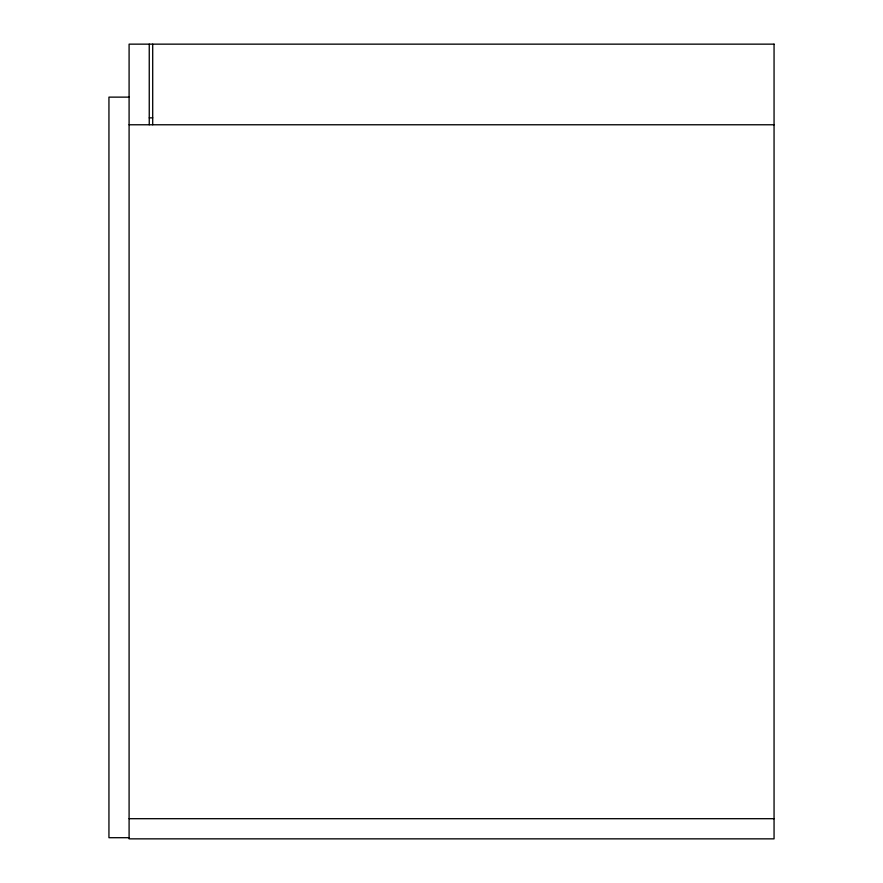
<?xml version="1.0" encoding="UTF-8"?>
<svg xmlns="http://www.w3.org/2000/svg" width="883" height="883" viewBox="0 0 883 883"><rect width="100%" height="100%" fill="white"/><g stroke="black" fill="none" stroke-linecap="round" stroke-linejoin="round"><path stroke-width="1.32" d="M129.095 97.13L108.94 97.13L108.94 837.702L129.095 837.702M149.249 117.858L152.704 117.858M129.095 124.768L774.06 124.768M129.095 818.696L774.06 818.696M152.704 44.15L152.704 124.768M149.249 44.15L149.249 124.768M774.06 44.15L129.095 44.15L129.095 838.85L774.06 838.85L774.06 44.15"/></g></svg>
